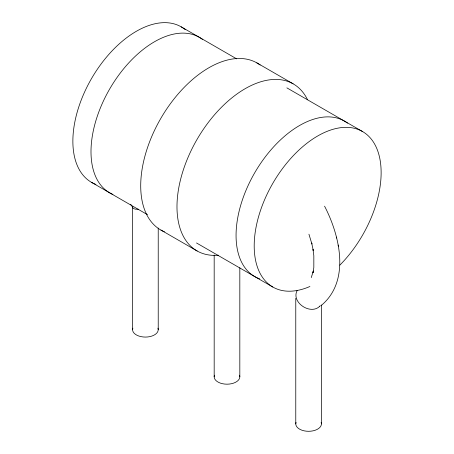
<?xml version="1.0" encoding="UTF-8"?>
<svg xmlns="http://www.w3.org/2000/svg" width="454" height="454" viewBox="0 0 454 454"><rect width="100%" height="100%" fill="white"/><g stroke="black" fill="none" stroke-linecap="round" stroke-linejoin="round"><path stroke-width="0.68" d="M132.579 329.672L132.647 206.803M295.775 423.9L295.775 298.267M311.268 277.604L313.322 270.976L313.027 272.763L313.827 267.434L313.827 255.716L313.027 249.462L313.266 250.608L311.705 243.032L311.904 243.985L308.93 234.19M320.115 305.78L319.826 306.166M297.228 290.356C290.679 302.205 310.547 315.507 319.775 306.229M320.938 305.741C350.709 281.276 339.921 235.705 324.565 206.173M138.663 209.26L135.536 209.203L133.391 208.545L130.712 204.3M256.822 62.862L293.091 83.797M181.208 26.854L236.682 58.878M286.871 87.86L362.542 131.547M91.458 182.315L147.539 214.697M196.508 242.964L272.792 287.007M160.909 230.064L197.178 251M132.716 207.853L132.579 207.296M336.51 237.102L336.709 238.055M338.145 245.047L338.383 246.193M321.421 305.014L321.421 423.9M239.82 267.741L239.82 376.786M214.18 255L214.18 376.786M158.225 228.039L158.225 329.672M259.711 278.864A89.756 51.818 -60 0 1 253.86 174.285A89.756 51.818 -60 0 1 347.497 123.125M112.904 194.437A89.756 51.818 -60 0 1 109.59 89.143A89.756 51.818 -60 0 1 202.433 39.367M95.925 184.426A89.756 51.818 -60 0 1 91.458 78.673A89.756 51.818 -60 0 1 185.272 29.669M309.917 286.485A89.756 51.818 -60 0 1 261.555 207.427A89.756 51.818 -60 0 1 365.345 133.38A89.756 51.818 -60 0 1 339.847 265.136M164.484 231.807A96.379 55.643 -60 0 1 160.444 119.039A96.379 55.643 -60 0 1 260.153 65.03M218.397 255.222A96.379 55.643 -60 0 1 196.713 139.98A96.379 55.643 -60 0 1 307.557 99.784M239.53 375.214A12.82 7.4 0 0 1 227 384.186A12.82 7.4 0 0 1 214.47 375.214M321.148 422.379A12.82 7.4 0 0 1 308.601 431.3A12.82 7.4 0 0 1 296.048 422.379M157.952 328.157A12.82 7.4 0 0 1 145.399 337.078A12.82 7.4 0 0 1 132.852 328.157"/></g></svg>
